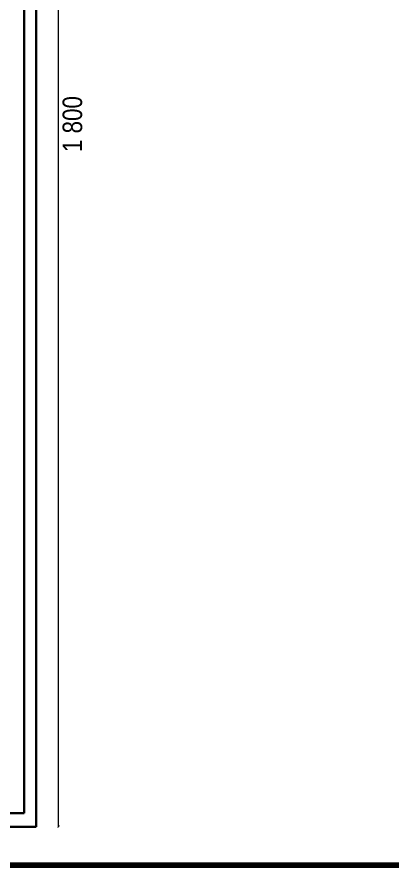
# Model space of a CAD drawing. Header units: millimetres. Extents: x -6000 to 26000, y -6000 to 26000.
# Drawn here: x 150.7 to 217.5, y -3897.2 to -3746.1 of the extents above; entities that cross this region are included whole.
import ezdxf

# ---------------------------------------------------------------- set-up
doc = ezdxf.new("R2010")
doc.units = ezdxf.units.MM
doc.header["$MEASUREMENT"] = 0
doc.layers.add('0_Ном._пера__246', color=7, linetype='Continuous', lineweight=100)
doc.layers.add('Чертеж и Рисунок_Ном._пера__21', color=7, linetype='Continuous', lineweight=30)
for name, color, linetype, lineweight, true_color in [('Чертеж и Рисунок_Ном._пера__25', 7, 'Continuous', 0, 0x5555ff), ('Чертеж и Рисунок_Ном._пера__65', 7, 'Continuous', 40, 0x83aefe), ('Чертеж и Рисунок_Ном._пера__85', 7, 'Continuous', 5, 0x66b7ff)]:
    doc.layers.add(name, color=color, linetype=linetype, lineweight=lineweight, true_color=true_color)
doc.styles.add('СГЕНЕРИР_СТИЛЬ_1', font='ARIALN.TTF')

msp = doc.modelspace()

# ---------------------------------------------------------------- linework, layer by layer
at = {"layer": '0_Ном._пера__246', "color": 7, "linetype": 'Continuous', "lineweight": 100, "flags": 128}
msp.add_lwpolyline([(415, -3897.21), (415, -3610.21), (20, -3610.21), (20, -3897.21)], close=True, dxfattribs=at)
at = {"layer": 'Чертеж и Рисунок_Ном._пера__21', "color": 7, "linetype": 'Continuous', "lineweight": 30}
for p, q in [((154.16, -3639.99), (154.16, -3890.39)), ((152.05, -3645.75), (152.05, -3887.96)), ((152.05, -3887.96), (148.57, -3887.96)), ((154.16, -3890.39), (70.7, -3890.39))]:
    msp.add_line(p, q, dxfattribs=at)
at = {"layer": 'Чертеж и Рисунок_Ном._пера__65', "color": 161, "linetype": 'Continuous', "lineweight": 40, "true_color": 0x83aefe}
msp.add_line((158.12, -3890.35), (158.19, -3890.42), dxfattribs=at)
at = {"layer": 'Чертеж и Рисунок_Ном._пера__85', "color": 151, "linetype": 'Continuous', "lineweight": 5, "true_color": 0x66b7ff}
for p, q in [((158.16, -3890.39), (158.16, -3639.99)), ((158.22, -3890.39), (158.09, -3890.39)), ((158.16, -3890.44), (158.16, -3890.39))]:
    msp.add_line(p, q, dxfattribs=at)

# ---------------------------------------------------------------- texts
at = {"layer": 'Чертеж и Рисунок_Ном._пера__25', "color": 173, "linetype": 'Continuous', "lineweight": 0, "true_color": 0x5555ff, "insert": (162.39, -3770.19), "char_height": 3.4775, "attachment_point": 7, "rotation": 90, "style": 'СГЕНЕРИР_СТИЛЬ_1'}
msp.add_mtext('\\A1;{\\pql;\\fArial Narrow|b0|i0|c204|p34;1\xa0800}', dxfattribs=at)

doc.saveas('drawing.dxf')
